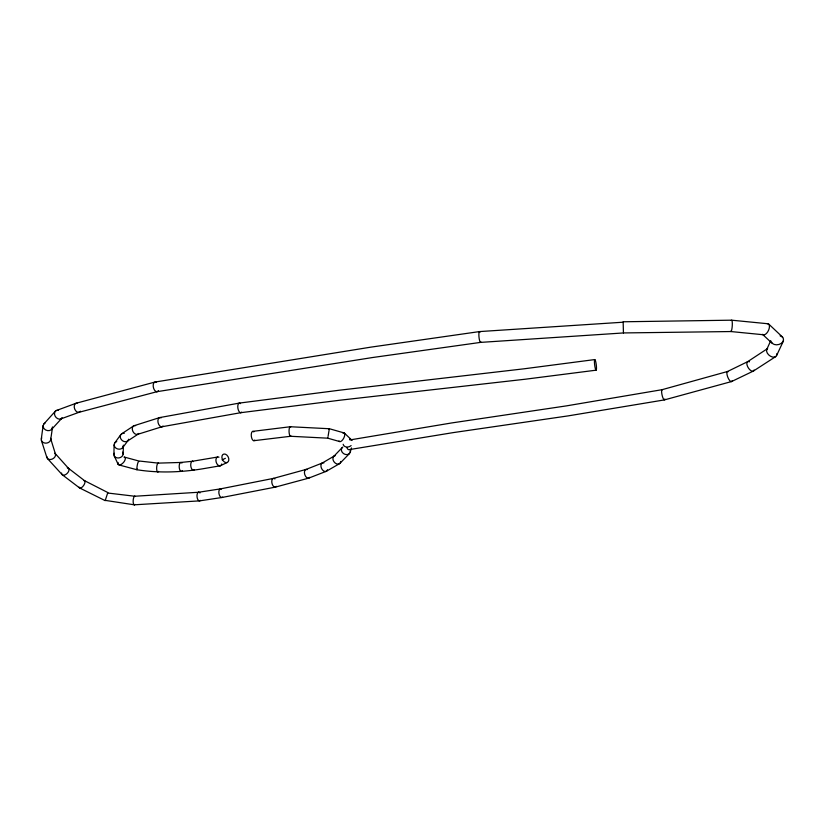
<?xml version="1.0" encoding="UTF-8"?>
<svg xmlns="http://www.w3.org/2000/svg" width="825" height="825" viewBox="0 0 825 825"><rect width="100%" height="100%" fill="white"/><g stroke="black" fill="none" stroke-linecap="round" stroke-linejoin="round"><path stroke-width="1.24" d="M113.912 454.616L114.108 444.871M123.142 454.101L123.399 445.871M156.946 391.689L372.498 357.534L480.593 342.385L623.432 332.949L623.153 321.781L731.62 320.183L768.003 323.761M41.291 439.034L43.117 425.566M104.992 500.342L134.32 504.817M50.686 439.694L52.46 427.68M327.803 437.683L327.896 437.343M329.175 429.65L329.309 428.711L344.087 432.919M329.041 430.485L328.072 436.312M329.185 429.402L329.299 428.732L290.297 426.742M350.223 452.327L351.471 447.923M137.28 469.064L136.929 469.734C158.74 473.22 181.036 472.364 202.795 468.786L220.162 465.805M766.714 349.563L770.756 340.632M776.593 355.575L783.451 340.869M107.477 492.989L134.826 496.248M114.665 443.035L120.914 434.486M122.708 447.666L128.05 440.509M43.828 424.009L55.337 411.201M51.604 429.423L61.854 418.213M333.754 456.4L342.231 447.552A4.723 3.805 30.6 0 1 342.798 447.109M339.941 463.33L349.491 453.544M121.605 433.857L133.547 425.968M747.594 361.711L767.621 348.542A5.775 3.682 38.1 0 0 770.375 356.163A5.775 3.682 38.1 0 0 776.676 353.832M127.37 441.148L138.291 434.043M753.39 371.054L775.696 356.617M322.162 463.093L334.259 456.008M326.422 471.219L339.436 463.722M747.739 361.639L727.495 371.508L662.073 389.689L566.517 405.869L451.749 422.936L349.893 439.942M222.142 459.865L225.359 458.318M731.569 381.542L753.246 371.126M220.492 465.702L227.287 462.454A4.558 3.166 63.9 0 0 226.885 455.132A4.558 3.166 63.9 0 0 221.884 457.38A4.558 3.166 63.9 0 0 227.287 462.454M305.879 469.497L322.513 462.938M308.756 478.108L326.081 471.384M56.286 410.551L76.096 403.25L154.956 382.058L370.807 347.15L479.552 331.578L623.184 322.204M60.689 418.956L79.169 412.252M134.114 425.69L159.534 417.625M137.734 434.321L162.133 426.7M306.044 469.446L273.343 478.418L220.43 488.885M731.455 381.583L664.414 399.908L568.157 415.882L453.317 432.599L349.573 449.573M308.602 478.16L275.333 487.121L222.007 497.475M78.973 412.304L157.111 391.658M159.699 417.574L239.24 403.105M161.793 426.783L240.9 412.665M217.697 457.019L192.307 461.288M198.536 492.267L220.574 488.864M221.863 497.506L199.547 500.878L134.403 504.807M594.815 359.566L524.123 368.796L339.395 390.215L239.374 403.085M596.124 370.177A5.342 0.815 82.9 0 1 594.433 362.268A5.342 0.815 82.9 0 1 595.836 362.175A5.342 0.815 82.9 0 1 596.124 370.177L525.339 379.211L340.56 400.135L240.766 412.696M252.687 431.372L290.204 426.752M253.832 440.705L290.606 436.281L327.742 438.178L339.591 441.54M192.452 461.268L180.85 462.454L158.194 463.124M198.67 492.247L134.743 496.248M623.432 332.939L730.898 331.547L763.548 334.764M158.276 463.124L138.672 460.958L124.42 457.102M118.831 464.898L136.898 469.745C136.641 467.878 137.723 461.237 138.786 461.515M79.685 487.998L105.167 500.641L107.828 492.556L84.428 480.614M62.329 474.808L79.582 487.936M68.269 468.146L84.635 480.748M762.506 334.321L771.952 343.118M768.848 324.173L782.729 337.27M344.438 433.115L351.945 440.292M47.438 458.525L62.081 474.581M68.527 468.363L54.924 453.214A4.62 3.362 -28.1 0 1 52.192 459.102A4.62 3.362 -28.1 0 1 46.829 456.534M125.039 457.524L125.122 457.648A4.094 1.928 -54.5 0 1 123.874 462.01A5.837 2.753 -54.4 0 1 118.398 464.485M114.149 455.74L118.078 464.197M41.394 440.447L46.901 457.617M50.562 438.292L55.461 454.111M254.729 440.076A4.702 2.001 83.1 0 1 251.316 436.126A4.702 2.001 83.1 0 1 253.842 431.887M291.029 436.023A4.775 1.403 88.2 0 1 289.049 431.568A4.775 1.403 88.2 0 1 290.74 426.958M342.86 433.012A4.919 2.104 -62 0 1 343.912 437.807A4.919 2.104 -62 0 1 339.034 440.942M351.11 445.572A4.929 3.867 -20.6 0 1 346.294 446.964A4.929 3.867 -20.6 0 1 343.179 444.273M349.522 439.065A4.929 3.867 -20.6 0 1 350.12 439.199M350.398 439.282A4.929 3.867 -20.6 0 1 351.77 440.117M350.233 450.368A4.723 3.805 30.6 0 1 345.232 454.4A4.723 3.805 30.6 0 1 341.932 447.934M340.735 461.484A4.651 3.413 52.5 0 1 337.116 464.001A4.651 3.413 52.5 0 1 333.032 459.628A4.651 3.413 52.5 0 1 335.301 455.668M327.473 469.765A4.589 3.001 64.5 0 1 323.72 470.982A4.589 3.001 64.5 0 1 320.935 465.661A4.589 3.001 64.5 0 1 323.885 462.918M309.684 477.324A4.538 2.65 72 0 1 304.765 474.54A4.538 2.65 72 0 1 307.271 469.611M276.334 486.327A4.465 2.403 77.1 0 1 273.065 485.832A4.465 2.403 77.1 0 1 271.961 480.098A4.465 2.403 77.1 0 1 274.911 478.943M222.657 497.104A4.373 2.289 80.5 0 1 218.924 493.422A4.373 2.289 80.5 0 1 221.461 489.081M200.382 500.373A4.342 2.073 84.2 0 1 197.66 499.197A4.342 2.073 84.2 0 1 197.35 493.618A4.342 2.073 84.2 0 1 199.97 492.948M134.939 504.436A4.311 1.413 -86.4 0 1 133.145 501.012A4.311 1.413 -86.4 0 1 135.094 496.32M83.614 480.542A4.403 1.949 -55.9 0 1 83.665 485.43A4.403 1.949 -55.9 0 1 79.138 487.111M67.248 467.796A4.486 2.681 -44.8 0 1 68.733 471.085A4.486 2.681 -44.8 0 1 64.505 475.035A4.486 2.681 -44.8 0 1 61.617 473.045M50.665 438.756A4.723 3.785 -5.1 0 1 45.241 443.138A4.723 3.785 -5.1 0 1 41.714 437.889M52.47 426.927A4.785 3.939 20.6 0 1 45.777 430.031A4.785 3.939 20.6 0 1 45.045 423.07M62.123 417.832A4.775 3.702 53.2 0 1 55.027 415.955A4.775 3.702 53.2 0 1 58.492 410.396M80.438 411.211A4.754 3.187 70.5 0 1 74.745 409.159A4.754 3.187 70.5 0 1 77.107 403.167M157.585 391.463A4.919 2.702 77.2 0 1 153.254 386.677A4.919 2.702 77.2 0 1 156.368 382.387M158.348 390.596A4.919 2.702 77.2 0 1 158.008 391.112M480.954 341.993A5.424 1.083 84.3 0 1 478.964 336.817A5.424 1.083 84.3 0 1 480.067 332.104M731.301 320.492A5.692 0.99 -86.1 0 1 732.26 325.793A5.692 0.99 -86.1 0 1 730.61 331.289M767.188 323.699A6.012 3.042 -64.8 0 1 768.714 329.938A6.012 3.042 -64.8 0 1 762.836 334.517M780.12 335.837A6.229 4.527 -12 0 1 781.213 343.396A6.229 4.527 -12 0 1 771.365 341.89M754.05 370.002A5.497 2.619 58.3 0 1 750.327 370.198A5.497 2.619 58.3 0 1 746.862 364.021A5.497 2.619 58.3 0 1 749.451 361.793M732.095 380.727A5.414 1.856 68.3 0 1 727.836 377.324A5.414 1.856 68.3 0 1 728.413 371.652M664.857 398.96A5.239 1.207 77.2 0 1 662.269 395.866A5.239 1.207 77.2 0 1 662.403 389.792M348.831 449.697A4.723 1.918 80.6 0 1 346.892 447.593M241.632 412.139A4.857 2.207 81.1 0 1 237.847 407.952A4.857 2.207 81.1 0 1 240.518 403.59M162.999 426.04A4.723 2.774 75.7 0 1 158.08 422.637A4.723 2.774 75.7 0 1 161.143 417.852M138.899 433.445A4.682 3.341 63.6 0 1 132.743 431.104A4.682 3.341 63.6 0 1 135.64 425.638M128.638 439.22A4.661 3.733 43.9 0 1 123.987 441.478A4.661 3.733 43.9 0 1 120.244 436.456A4.661 3.733 43.9 0 1 124.266 433.362M123.162 446.799A4.682 3.888 16 0 1 115.737 447.985A4.682 3.888 16 0 1 116.737 441.55M123.337 445.129A4.682 3.888 16 0 1 123.307 446.346M122.543 452.131A4.63 3.702 -12 0 1 118.852 457.947A4.63 3.702 -12 0 1 114.242 453.224M118.099 464.392A4.094 1.928 -54.5 0 1 118.088 462.454M124.059 457.122A5.847 2.753 -54.5 0 1 124.864 457.514M158.575 471.415A4.486 1.382 -87 0 1 156.637 468.332A4.486 1.382 -87 0 1 158.534 463.217M182.407 470.601A4.486 1.918 86.7 0 1 179.871 469.992A4.486 1.918 86.7 0 1 179.499 464.135A4.486 1.918 86.7 0 1 181.912 463.062M194.246 469.807A4.496 2.186 83 0 1 190.761 465.795A4.496 2.186 83 0 1 193.421 461.608M221.75 463.97A4.568 2.805 72.9 0 1 218.233 465.3A4.568 2.805 72.9 0 1 215.944 459.669A4.568 2.805 72.9 0 1 218.986 457.174"/></g></svg>
